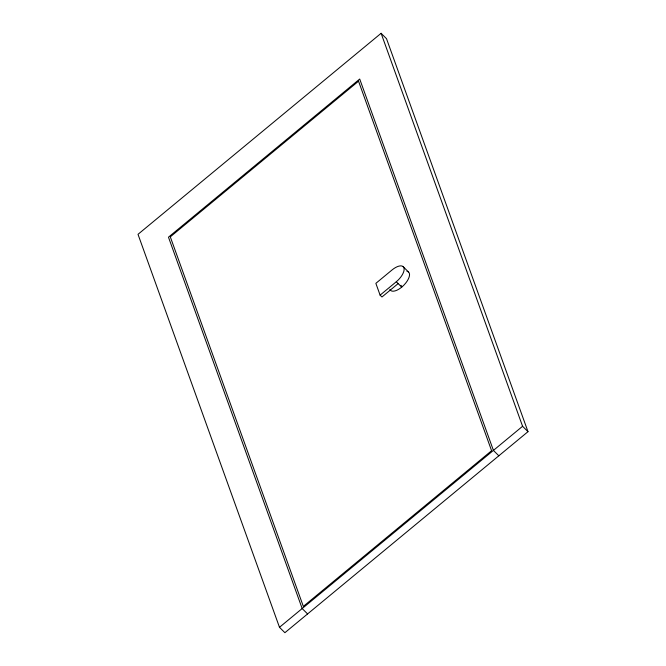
<?xml version="1.0" encoding="UTF-8"?>
<svg xmlns="http://www.w3.org/2000/svg" width="666" height="666" viewBox="0 0 666 666"><rect width="100%" height="100%" fill="white"/><g stroke="black" fill="none" stroke-linecap="round" stroke-linejoin="round"><path stroke-width="1" d="M381.102 33.3L138.004 234.324L279.487 627.305L284.898 632.7L527.996 431.676L386.513 38.695L381.102 33.3L522.585 426.282L527.996 431.676M380.103 295.138L396.312 281.735A12.845 5.794 -45.1 0 0 403.912 267.799A12.845 5.794 -45.1 0 0 392.066 269.946L375.857 283.35L380.103 295.138L381.959 296.986L398.16 283.583M279.487 627.305L522.585 426.282M403.03 266.55L408.441 271.944M396.312 281.735L401.723 287.129L401.065 285.314M498.826 455.794L493.414 450.399L359.715 79.038L168.473 237.179L302.173 608.541L307.584 613.935M406.959 271.328A12.845 5.794 -45.1 0 1 404.17 284.848A12.845 5.794 -45.1 0 1 389.876 289.277M358.541 81.185L170.296 236.846L303.346 606.401L491.591 450.732L358.541 81.185"/></g></svg>
